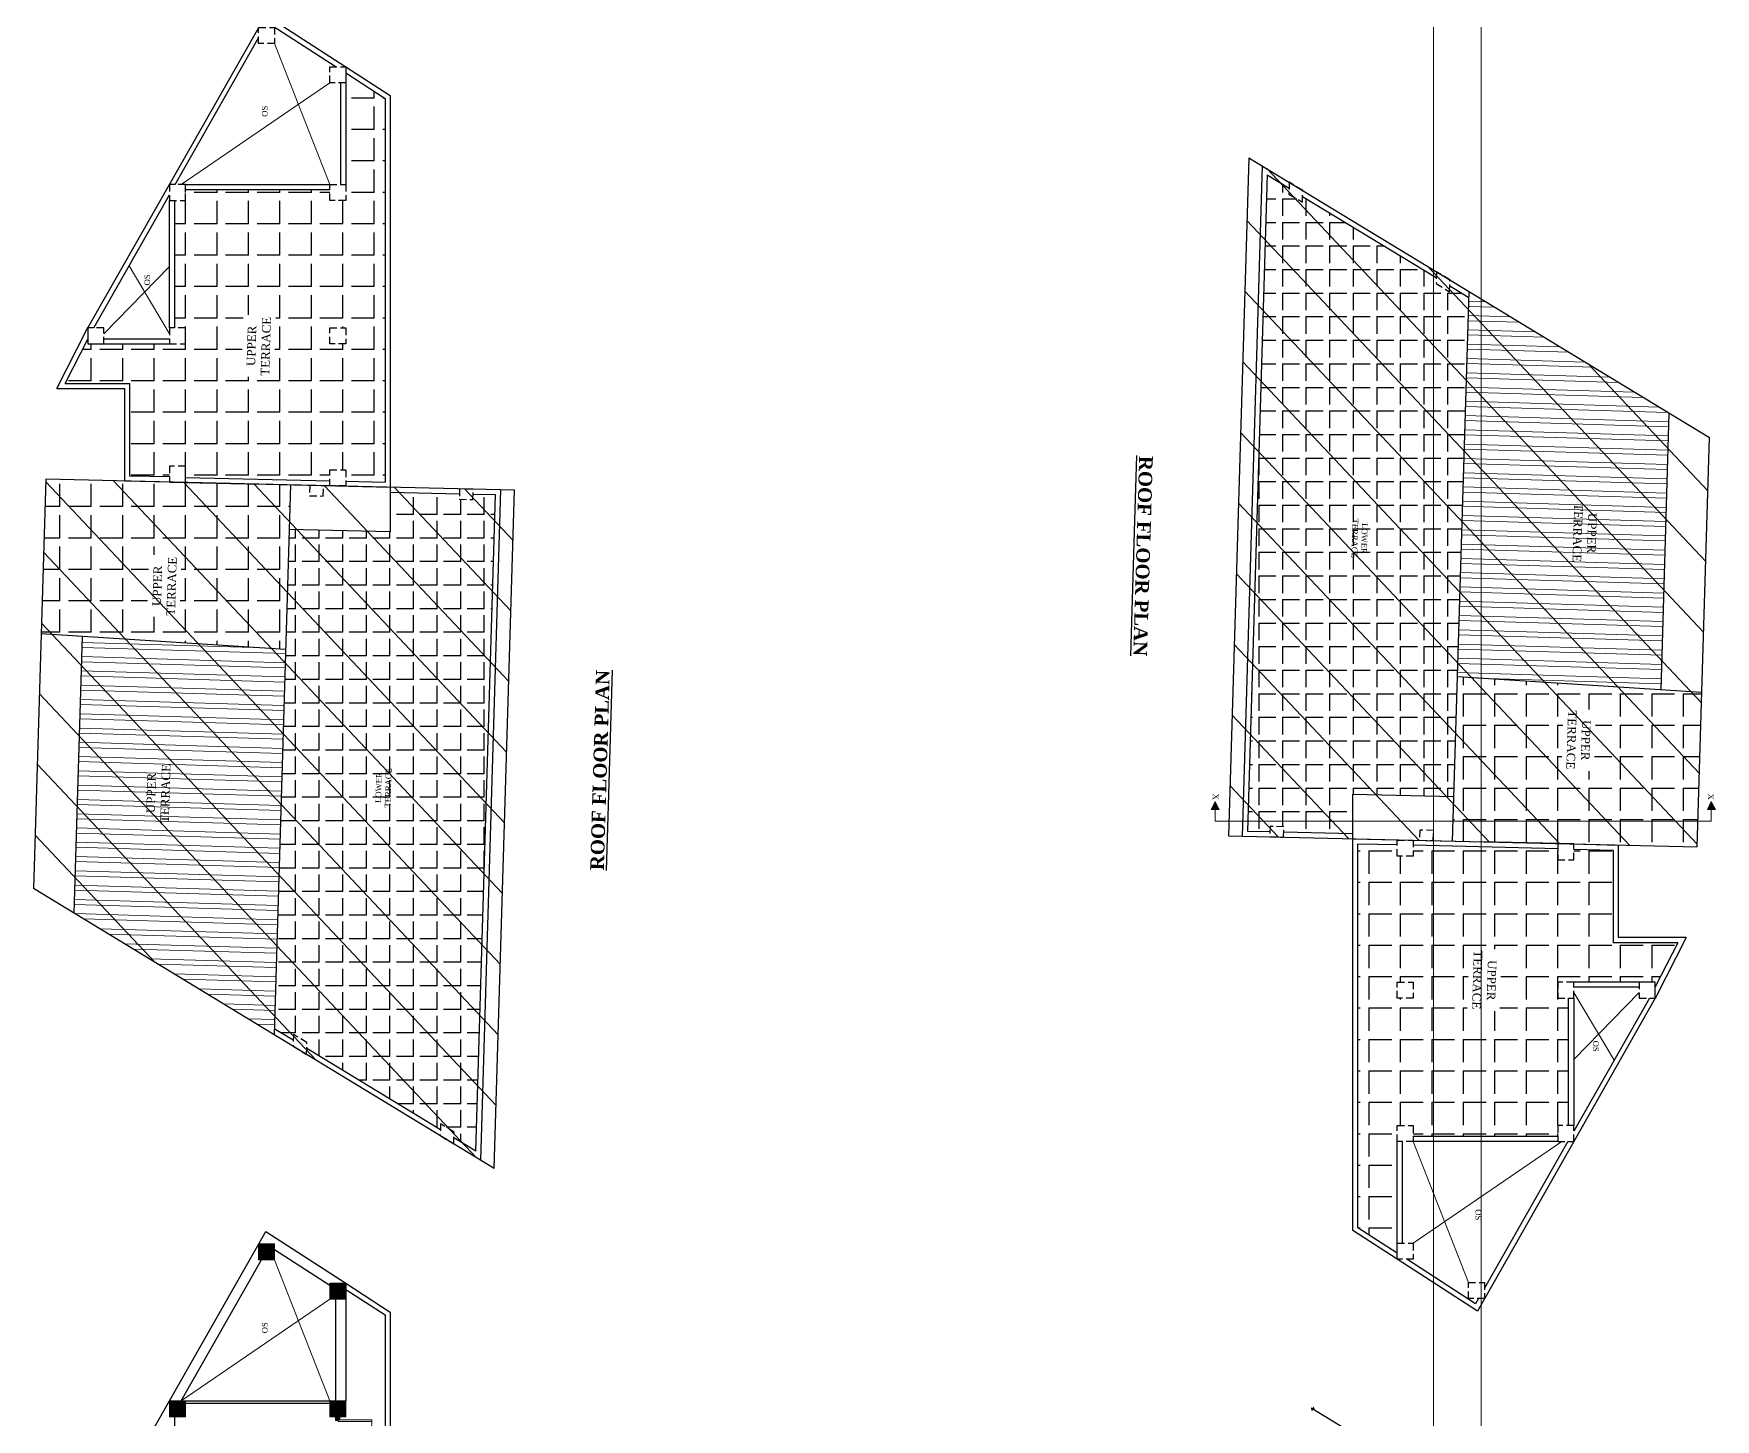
# Model space of a CAD drawing. Header units: inches. Extents: x 4069 to 291496, y -47643 to 12535.
# Drawn here: x 144288 to 145759, y -22534 to -21321 of the extents above; entities that cross this region are included whole.
import ezdxf

# ---------------------------------------------------------------- set-up
doc = ezdxf.new("R2010")
doc.units = ezdxf.units.IN
doc.header["$LTSCALE"] = 5
doc.header["$MEASUREMENT"] = 0
doc.linetypes.add('HIDDEN', pattern=[0.375, 0.25, -0.125])
for name, color, linetype, lineweight in [('A-WALL', 7, 'Continuous', 9), ('Dimension', 7, 'Continuous', 18), ('DOOR', 62, 'Continuous', 0)]:
    doc.layers.add(name, color=color, linetype=linetype, lineweight=lineweight)
doc.layers.add('dim line', color=7, linetype='Continuous', lineweight=15, true_color=0xfab2b2)
doc.layers.add('TEXT', color=6, linetype='Continuous')
doc.layers.add('WALL', color=7, linetype='Continuous')
doc.styles.add('ordinary', font='times.ttf')
doc.dimstyles.new('Copy of 96', dxfattribs={"dimtxt": 7, "dimasz": 4, "dimexe": 0.5, "dimexo": 0.5, "dimgap": 3, "dimtad": 1, "dimdec": 1, "dimzin": 11, "dimdsep": 46, "dimlunit": 4, "dimtxsty": 'ordinary', "dimblk": 'OBLIQUE', "dimcen": 0.09, "dimse1": 1, "dimse2": 1, "dimclrt": 6, "dimazin": 0, "dimtfac": 1, "dimtdec": 1, "dimtix": 1, "dimtmove": 2, "dimatfit": 3, "dimldrblk": 'leader', "dimfxl": 0.5, "dimfxlon": 1, "dimtolj": 1, "dimtzin": 0, "dimarcsym": 0})
pattern_1 = [(90, (121375.472, -147657.334), (-27.5, 2e-14), [20, -7.5]), (180, (121375.472, -147657.334), (-2e-14, -27.5), [20, -7.5])]
pattern_2 = [(270, (168665.478, 103913.908), (27.5, -1e-14), [20, -7.5]), (360, (168665.478, 103913.908), (1e-14, 27.5), [20, -7.5])]

# ---------------------------------------------------------------- blocks, each defined once
blk = doc.blocks.new('A$C27B36B59')
at = {"layer": 'DOOR'}
for p, q in [((0, 4), (0, 0)), ((2.5, 4), (0, 4)), ((0, 0), (3, 0)), ((2.5, 2.5), (2.5, 4)), ((3, 2.5), (2.5, 2.5)), ((3, 0), (3, 2.5))]:
    blk.add_line(p, q, dxfattribs=at)
for centre, radius, start, end in [((-1.4, -0.5), 4.75, 22.1411, 72.838), ((1.3, 2.1), 1.64, 45.138, 144.8948), ((2.2, 0.3), 2.49, 83.3149, 152.658), ((0.1, 0.4), 2.05, 349.4875, 93.6805), ((2, -0.5), 2.01, 58.7447, 166.495), ((-0.1, 0.3), 1.13, 343.542, 86.947), ((2.1, -0.4), 1.17, 38.2816, 160.1519)]:
    blk.add_arc(centre, radius, start, end, dxfattribs=at)
blk = doc.blocks.new('D2')
at = {"layer": 'DOOR'}
for p, q in [((74474, 24047.6), (74474, 24018.1)), ((74474, 24047.6), (74475.5, 24047.6)), ((74475.5, 24047.6), (74475.5, 24018.1))]:
    blk.add_line(p, q, dxfattribs=at)
blk.add_arc((74474, 24047.6), 29.5, 180, 272.9146, dxfattribs=at)
at = {"layer": 'DOOR', "xscale": -1, "rotation": 180}
blk.add_blockref('A$C27B36B59', (74442, 24050.1), dxfattribs=at)
at = {"layer": 'DOOR', "rotation": 180}
blk.add_blockref('A$C27B36B59', (74478, 24050.1), dxfattribs=at)
blk = doc.blocks.new('oblique')
at = {"color": 0, "lineweight": -2}
blk.add_line((0.25, 0.25), (-0.25, -0.25), dxfattribs=at)
at = {"layer": 'dim line', "lineweight": 9}
for p, q in [((-0.4375, 0), (0.4375, 0)), ((0, 0.4375), (0, -0.4375))]:
    blk.add_line(p, q, dxfattribs=at)
blk = doc.blocks.new('*D4809')
at = {"layer": 'A-WALL', "color": 0, "lineweight": -2, "ltscale": 50, "transparency": 16777216}
blk.add_line((145406.5, -22524.4), (145738.6, -22726.3), dxfattribs=at)
at = {"layer": 'Defpoints', "color": 0, "ltscale": 50, "transparency": 16777216}
for p in [(145385.9, -22558.2), (145738.6, -22726.3), (145718, -22760.1)]:
    blk.add_point(p, dxfattribs=at)
at = {"layer": 'A-WALL', "color": 0, "lineweight": -2, "ltscale": 50, "transparency": 16777216, "xscale": 4, "yscale": 4, "zscale": 4}
for p, rotation in [((145406.5, -22524.4), 148.7014709227731), ((145738.6, -22726.3), 328.7014709227732)]:
    blk.add_blockref('oblique', p, dxfattribs=dict(at, rotation=rotation))
at = {"layer": 'A-WALL', "color": 6, "ltscale": 50, "transparency": 16777216, "insert": (145575.9, -22619.8), "char_height": 7, "attachment_point": 5, "rotation": 328.7015, "style": 'ordinary'}
blk.add_mtext('\\A1;32\'-5"', dxfattribs=at)
blk = doc.blocks.new('_OBLIQUE')
at = {"color": 0, "linetype": 'ByBlock'}
blk.add_line((-0.5, -0.5), (0.5, 0.5), dxfattribs=at)
blk = doc.blocks.new('leader')
at = {"layer": 'Dimension'}
for p, q in [((0, -4.33), (0, 4.33)), ((-4.42, 0), (4.42, 0))]:
    blk.add_line(p, q, dxfattribs=at)
blk = doc.blocks.new('x-x')
at = {"ltscale": 5}
for points in [[(11364, -701.5), (11364, -694.5), (11357.1, -698.1)], [(11364, -1135.5), (11364, -1128.5), (11357.1, -1132.1)]]:
    blk.add_hatch(color=256, dxfattribs=at).paths.add_polyline_path(points)
for p, q in [((11364, -694.5), (11357.1, -698.1)), ((11357.1, -698.1), (11364, -701.5)), ((11364, -701.5), (11364, -694.5)), ((11374.1, -698.1), (11364, -698.1)), ((11374.1, -698.1), (11374.1, -1132.1)), ((11364, -1128.5), (11357.1, -1132.1)), ((11357.1, -1132.1), (11364, -1135.5)), ((11364, -1135.5), (11364, -1128.5)), ((11374.1, -1132.1), (11364, -1132.1))]:
    blk.add_line(p, q, dxfattribs=at)
at = {"layer": 'A-WALL', "color": 1, "ltscale": 5}
blk.add_line((11374.1, -1120.1), (11374.1, -1132.1), dxfattribs=at)
at = {"layer": 'TEXT', "style": 'ordinary'}
for p in [(11350.1, -701), (11350.1, -1134.1)]:
    blk.add_text('X', height=5, dxfattribs=at).set_placement(p)

msp = doc.modelspace()

# ---------------------------------------------------------------- hatches: boundary and pattern name
at = {"layer": 'A-WALL', "ltscale": 5}
h = msp.add_hatch(dxfattribs=at)
h.set_pattern_fill('STEEL', color=254, scale=100, angle=313.28998543, style=0)
h.set_pattern_definition([(358.28999, (146877.486, -7818.361), (0.373012, 12.494433), []), (358.28999, (146882.035, -7814.076), (0.373012, 12.494433), [])])
h.paths.add_polyline_path([(145657.10679, -21732.98343), (145655.50661, -21786.57076), (145631.59964, -21785.85687), (145633.19981, -21732.26955)], flags=24)
h.paths.add_polyline_path([(145710.80943, -21895.18622), (145718.04219, -21652.9172), (145543.13751, -21546.57963), (145533.06679, -21883.90925)])
h = msp.add_hatch(dxfattribs=at)
h.set_pattern_fill('STEEL', color=254, scale=100, angle=493.28998543, style=0)
h.set_pattern_definition([(178.28999, (143163.465, -35925.064), (-0.373012, -12.494433), []), (178.28999, (143158.915, -35929.35), (-0.373012, -12.494433), [])])
h.paths.add_polyline_path([(144383.84384, -22010.44218), (144385.44402, -21956.85485), (144409.35099, -21957.56874), (144407.75081, -22011.15607)], flags=24)
h.paths.add_polyline_path([(144330.1412, -21848.23939), (144322.90844, -22090.50841), (144497.81311, -22196.84598), (144507.88384, -21859.51636)])
h = msp.add_hatch(dxfattribs=at)
h.set_pattern_fill('ANSI31', color=256, angle=450)
h.set_pattern_definition([(135, (145988.07954, -46925.76706), (-0.08838834765, -0.08838834765), [])])
h.paths.add_polyline_path([(144484.3584, -22394.06793), (144498.3584, -22394.06793), (144498.3584, -22380.06793), (144484.3584, -22380.06793)])
h = msp.add_hatch(dxfattribs=at)
h.set_pattern_fill('ANSI31', color=256, angle=450)
h.set_pattern_definition([(135, (146050.25901, -46960.14443), (-0.08838834765, -0.08838834765), [])])
h.paths.add_polyline_path([(144546.53787, -22428.4453), (144560.53787, -22428.4453), (144560.53787, -22414.4453), (144546.53787, -22414.4453)])
h = msp.add_hatch(dxfattribs=at)
h.set_pattern_fill('ANSI31', color=256, angle=450)
h.set_pattern_definition([(135, (146058.97668, -47063.1537), (-0.08838834765, -0.08838834765), [])])
h.paths.add_polyline_path([(144420.25554, -22517.45457), (144406.25554, -22517.45457), (144406.25554, -22531.45457), (144420.25554, -22531.45457)])
h = msp.add_hatch(dxfattribs=at)
h.set_pattern_fill('ANSI31', color=256, angle=450)
h.set_pattern_definition([(135, (146050.25901, -47063.1537), (-0.08838834765, -0.08838834765), [])])
h.paths.add_polyline_path([(144546.53787, -22531.45457), (144560.53787, -22531.45457), (144560.53787, -22517.45457), (144546.53787, -22517.45457)])
at = {"layer": 'WALL', "linetype": 'ByBlock', "ltscale": 5, "true_color": 0xf8991e}
h = msp.add_hatch(dxfattribs=at)
h.set_pattern_fill('ANGLE', color=30, scale=100, angle=450)
h.set_pattern_definition(pattern_1)
h.paths.add_polyline_path([(144420.25554, -21457.43138), (144420.25554, -21466.93138), (144410.75554, -21466.93138), (144410.75554, -21578.49817), (144420.25554, -21578.49817), (144420.25554, -21592.49817), (144406.25554, -21592.49817), (144334.87215, -21592.49817), (144334.87215, -21588.25215), (144315.16939, -21626.99817), (144371.75554, -21626.99817), (144371.75554, -21708.06555), (144406.25554, -21708.88317), (144406.25554, -21699.38444), (144420.25554, -21699.38444), (144420.25554, -21709.21496), (144546.53787, -21712.20777), (144546.53787, -21702.70904), (144560.53787, -21702.70904), (144560.53787, -21712.53956), (144595.03787, -21713.35719), (144595.03787, -21377.5731), (144560.53787, -21355.27986), (144560.53787, -21452.93138), (144560.53787, -21466.93138), (144546.53787, -21466.93138), (144546.53787, -21457.43138)])
h.paths.add_polyline_path([(144546.53787, -21592.49817), (144546.53787, -21578.49817), (144560.53787, -21578.49817), (144560.53787, -21592.49817)], flags=16)
h.paths.add_polyline_path([(144497.73859, -21621.85696), (144499.35636, -21567.6805), (144470.85518, -21566.82942), (144469.23742, -21621.00589)], flags=16)
h = msp.add_hatch(dxfattribs=at)
h.set_pattern_fill('ANSI31', color=30, scale=350, angle=268.28998543)
h.set_pattern_definition([(313.29, (148909.16, -13268.674), (31.8453, 29.99899), [])])
h.paths.add_polyline_path([(145350.54585, -21429.48884), (145753.41617, -21674.42367), (145742.72305, -22032.60136), (145332.83038, -22022.88718)])
h = msp.add_hatch(dxfattribs=at)
h.set_pattern_fill('ANGLE', color=30, scale=75, angle=270)
h.set_pattern_definition([(270, (168665.478, 103913.908), (20.625, -9e-15), [15, -5.625]), (360, (168665.478, 103913.908), (1e-14, 20.625), [15, -5.625])])
h.paths.add_polyline_path([(145455.94945, -21744.97415), (145454.88267, -21780.69903), (145438.94468, -21780.22311), (145440.01147, -21744.49822)], flags=24)
h.paths.add_polyline_path([(145441.41276, -21986.44956), (145529.94289, -21988.54766), (145542.98309, -21551.75216), (145526.27871, -21541.59632), (145526.12429, -21546.76885), (145514.33296, -21539.60003), (145514.48739, -21534.4275), (145397.55673, -21463.33666), (145397.40231, -21468.50918), (145385.61098, -21461.34036), (145385.7654, -21456.16783), (145366.6045, -21444.5185), (145349.46035, -22018.78003), (145368.95525, -22019.24205), (145369.08953, -22014.74397), (145381.08639, -22015.02829), (145380.95211, -22019.52637), (145441.41276, -22020.95924)])
h = msp.add_hatch(dxfattribs=at)
h.set_pattern_fill('ANSI31', color=30, scale=350, angle=448.28998543)
h.set_pattern_definition([(133.29, (141131.79, -30474.75), (-31.8453, -29.99899), [])])
h.paths.add_polyline_path([(144690.40478, -22313.93677), (144287.53446, -22069.00194), (144298.22758, -21710.82425), (144708.12024, -21720.53843)])
h = msp.add_hatch(dxfattribs=at)
h.set_pattern_fill('ANGLE', color=30, scale=100, angle=450)
h.set_pattern_definition(pattern_1)
h.paths.add_polyline_path([(144415.33178, -21831.8745), (144416.94954, -21777.69804), (144388.44837, -21776.84696), (144386.8306, -21831.02342)], flags=16)
h.paths.add_polyline_path([(144367.25554, -21712.46016), (144298.22758, -21710.82425), (144294.19325, -21845.95866), (144507.88384, -21859.51636), (144512.17156, -21715.89458)])
h = msp.add_hatch(dxfattribs=at)
h.set_pattern_fill('ANGLE', color=30, scale=75, angle=450)
h.set_pattern_definition([(90, (121375.472, -147657.334), (-20.625, 1e-14), [15, -5.625]), (180, (121375.472, -147657.334), (-1e-14, -20.625), [15, -5.625])])
h.paths.add_polyline_path([(144585.00118, -21998.45146), (144586.06796, -21962.72658), (144602.00594, -21963.2025), (144600.93916, -21998.92739)], flags=24)
h.paths.add_polyline_path([(144599.53787, -21756.97605), (144511.00774, -21754.87795), (144497.96754, -22191.67345), (144514.67192, -22201.82929), (144514.82634, -22196.65676), (144526.61766, -22203.82559), (144526.46324, -22208.99811), (144643.3939, -22280.08895), (144643.54832, -22274.91643), (144655.33965, -22282.08525), (144655.18522, -22287.25778), (144674.34613, -22298.90712), (144691.49028, -21724.64558), (144671.99538, -21724.18356), (144671.8611, -21728.68164), (144659.86424, -21728.39732), (144659.99852, -21723.89924), (144599.53787, -21722.46637)])
h = msp.add_hatch(dxfattribs=at)
h.set_pattern_fill('ANGLE', color=30, scale=100, angle=270)
h.set_pattern_definition(pattern_2)
h.paths.add_polyline_path([(145625.61885, -21911.55111), (145624.00108, -21965.72758), (145652.50226, -21966.57865), (145654.12002, -21912.40219)], flags=16)
h.paths.add_polyline_path([(145673.69509, -22030.96545), (145742.72305, -22032.60136), (145746.75738, -21897.46695), (145533.06679, -21883.90925), (145528.77907, -22027.53103)])
h = msp.add_hatch(dxfattribs=at)
h.set_pattern_fill('ANGLE', color=30, scale=100, angle=270)
h.set_pattern_definition(pattern_2)
h.paths.add_polyline_path([(145620.69509, -22285.99423), (145620.69509, -22276.49423), (145630.19509, -22276.49423), (145630.19509, -22164.92744), (145620.69509, -22164.92744), (145620.69509, -22150.92744), (145634.69509, -22150.92744), (145706.07848, -22150.92744), (145706.07848, -22155.17346), (145725.78124, -22116.42744), (145669.19509, -22116.42744), (145669.19509, -22035.36006), (145634.69509, -22034.54244), (145634.69509, -22044.04117), (145620.69509, -22044.04117), (145620.69509, -22034.21065), (145494.41276, -22031.21784), (145494.41276, -22040.71657), (145480.41276, -22040.71657), (145480.41276, -22030.88605), (145445.91276, -22030.06842), (145445.91276, -22365.85251), (145480.41276, -22388.14575), (145480.41276, -22290.49423), (145480.41276, -22276.49423), (145494.41276, -22276.49423), (145494.41276, -22285.99423)])
h.paths.add_polyline_path([(145494.41276, -22150.92744), (145494.41276, -22164.92744), (145480.41276, -22164.92744), (145480.41276, -22150.92744)], flags=16)
h.paths.add_polyline_path([(145543.21204, -22121.56865), (145541.59427, -22175.74511), (145570.09545, -22176.59619), (145571.71321, -22122.41972)], flags=16)

# ---------------------------------------------------------------- linework, layer by layer
at = {"layer": 'A-WALL', "lineweight": 30}
for p, q in [((144406.25554, -21452.93138), (144490.53176, -21304.6855)), ((144490.53176, -21304.6855), (144560.53787, -21349.92212)), ((144492.0899, -21311.05008), (144552.24648, -21349.92212)), ((144411.43187, -21452.93138), (144484.3584, -21324.65015)), ((144560.53787, -21349.92212), (144560.53787, -21452.93138)), ((144560.53787, -21349.92212), (144599.53787, -21375.12317)), ((144560.53787, -21355.27986), (144595.03787, -21377.5731)), ((144556.03787, -21363.92212), (144556.03787, -21452.93138)), ((144595.03787, -21377.5731), (144595.03787, -21713.35719)), ((144599.53787, -21375.12317), (144599.53787, -21756.97605)), ((145350.54585, -21429.48884), (145332.83038, -22022.88718)), ((145350.54585, -21429.48884), (145753.41617, -21674.42367)), ((145362.33717, -21436.65766), (145344.82724, -22023.17149)), ((145366.6045, -21444.5185), (145349.46035, -22018.78003)), ((145366.6045, -21444.5185), (145385.7654, -21456.16783)), ((144334.87215, -21578.49817), (144406.25554, -21452.93138)), ((144340.04848, -21578.49817), (144406.25554, -21462.0368)), ((144420.25554, -21452.93138), (144547.03787, -21452.93138)), ((144420.25554, -21457.43138), (144546.53787, -21457.43138)), ((144406.25554, -21578.49817), (144406.25554, -21466.93138)), ((144410.75554, -21466.93138), (144410.75554, -21578.49817)), ((145397.55673, -21463.33666), (145514.48739, -21534.4275)), ((145526.27871, -21541.59632), (145542.98309, -21551.75216)), ((145528.77907, -22027.53103), (145543.13751, -21546.57963)), ((144307.83269, -21631.49817), (144334.0343, -21579.97198)), ((144334.0343, -21579.97198), (144334.87215, -21578.49817)), ((144334.87215, -21578.49817), (144334.87215, -21592.49817)), ((144315.16939, -21626.99817), (144334.87215, -21588.25215)), ((144334.87215, -21592.49817), (144406.25554, -21592.49817)), ((144348.87215, -21587.99817), (144406.25554, -21587.99817)), ((144307.83269, -21631.49817), (144367.25554, -21631.49817)), ((144315.16939, -21626.99817), (144371.75554, -21626.99817)), ((144367.25554, -21712.46016), (144367.25554, -21631.49817)), ((144371.75554, -21708.06555), (144371.75554, -21626.99817)), ((145718.04219, -21652.9172), (145710.80943, -21895.18622)), ((145742.72305, -22032.60136), (145753.41617, -21674.42367)), ((144298.22758, -21710.82425), (144287.53446, -22069.00194)), ((144708.12024, -21720.53843), (144298.22758, -21710.82425)), ((144406.25554, -21713.38444), (144367.25554, -21712.46016)), ((144599.53787, -21717.9651), (144370.20873, -21712.53015)), ((144406.25554, -21708.88317), (144371.75554, -21708.06555)), ((144420.25554, -21709.21496), (144546.53787, -21712.20777)), ((144560.53787, -21712.53956), (144595.03787, -21713.35719)), ((144406.25554, -21713.38444), (144487.16711, -21715.30199)), ((144512.17156, -21715.89458), (144497.81311, -22196.84598)), ((144659.99852, -21723.89924), (144599.53787, -21722.46637)), ((144691.49028, -21724.64558), (144671.99538, -21724.18356)), ((144674.34613, -22298.90712), (144691.49028, -21724.64558)), ((144678.61346, -22306.76795), (144696.12339, -21720.25412)), ((144690.40478, -22313.93677), (144708.12024, -21720.53843)), ((144599.53787, -21756.97605), (144511.00774, -21754.87795)), ((144294.19325, -21845.95866), (144507.88384, -21859.51636)), ((144322.90844, -22090.50841), (144330.1412, -21848.23939)), ((145746.75738, -21897.46695), (145533.06679, -21883.90925)), ((145441.41276, -22368.30244), (145441.41276, -21986.44956)), ((145441.41276, -21986.44956), (145529.94289, -21988.54766)), ((145349.46035, -22018.78003), (145368.95525, -22019.24205)), ((145380.95211, -22019.52637), (145441.41276, -22020.95924)), ((145332.83038, -22022.88718), (145742.72305, -22032.60136)), ((145441.41276, -22025.46051), (145670.7419, -22030.89546)), ((145445.91276, -22365.85251), (145445.91276, -22030.06842)), ((145480.41276, -22030.88605), (145445.91276, -22030.06842)), ((145620.69509, -22034.21065), (145494.41276, -22031.21784)), ((145634.69509, -22030.04117), (145553.78352, -22028.12362)), ((145634.69509, -22030.04117), (145673.69509, -22030.96545)), ((145634.69509, -22034.54244), (145669.19509, -22035.36006)), ((145669.19509, -22035.36006), (145669.19509, -22116.42744)), ((145673.69509, -22030.96545), (145673.69509, -22111.92744)), ((144690.40478, -22313.93677), (144287.53446, -22069.00194)), ((145725.78124, -22116.42744), (145669.19509, -22116.42744)), ((145733.11794, -22111.92744), (145673.69509, -22111.92744)), ((145725.78124, -22116.42744), (145706.07848, -22155.17346)), ((145733.11794, -22111.92744), (145706.91633, -22163.45363)), ((145706.07848, -22150.92744), (145634.69509, -22150.92744)), ((145706.07848, -22164.92744), (145706.07848, -22150.92744)), ((145630.19509, -22276.49423), (145630.19509, -22164.92744)), ((145692.07848, -22155.42744), (145634.69509, -22155.42744)), ((145706.07848, -22164.92744), (145634.69509, -22290.49423)), ((145700.90215, -22164.92744), (145634.69509, -22281.38881)), ((145634.69509, -22164.92744), (145634.69509, -22276.49423)), ((145706.91633, -22163.45363), (145706.07848, -22164.92744)), ((144514.67192, -22201.82929), (144497.96754, -22191.67345)), ((144643.3939, -22280.08895), (144526.46324, -22208.99811)), ((145620.69509, -22285.99423), (145494.41276, -22285.99423)), ((144674.34613, -22298.90712), (144655.18522, -22287.25778)), ((145480.41276, -22393.5035), (145480.41276, -22290.49423)), ((145484.91276, -22379.5035), (145484.91276, -22290.49423)), ((145620.69509, -22290.49423), (145493.91276, -22290.49423)), ((145634.69509, -22290.49423), (145550.41887, -22438.74011)), ((145629.51876, -22290.49423), (145556.59223, -22418.77546)), ((144406.25554, -22517.45457), (144490.53176, -22369.20869)), ((144490.53176, -22369.20869), (144560.53787, -22414.4453)), ((145480.41276, -22393.5035), (145441.41276, -22368.30244)), ((145480.41276, -22388.14575), (145445.91276, -22365.85251)), ((144498.3584, -22384.98159), (144546.53787, -22416.11425)), ((144416.6082, -22517.45457), (144486.75221, -22394.06793)), ((145550.41887, -22438.74011), (145480.41276, -22393.5035)), ((145548.86073, -22432.37553), (145488.70415, -22393.5035)), ((144560.53787, -22414.4453), (144560.53787, -22517.45457)), ((144560.53787, -22414.4453), (144599.53787, -22439.64636)), ((144551.53787, -22428.4453), (144551.53787, -22517.45457)), ((144560.53787, -22419.80304), (144595.03787, -22442.09629)), ((145551.4159, -22427.88087), (145548.86073, -22432.37553)), ((144595.03787, -22442.09629), (144595.03787, -22777.88038)), ((144599.53787, -22439.64636), (144599.53787, -22821.49924)), ((144334.87215, -22643.02136), (144406.25554, -22517.45457)), ((144420.25554, -22517.45457), (144547.03787, -22517.45457)), ((144420.25554, -22519.45457), (144547.03787, -22519.45457)), ((144410.75554, -22531.45457), (144410.75554, -22643.02136))]:
    msp.add_line(p, q, dxfattribs=at)
at = {"layer": 'A-WALL', "ltscale": 5}
for p, q in [((144546.53787, -21452.93138), (144498.3584, -21329.54474)), ((144546.53787, -21363.92212), (144416.6082, -21452.93138)), ((144348.87215, -21583.49817), (144406.25554, -21524.82019)), ((144406.25554, -21583.49817), (144370.97531, -21524.09639)), ((145634.69509, -22159.92744), (145669.97531, -22219.32922)), ((145692.07848, -22159.92744), (145634.69509, -22218.60542)), ((145494.41276, -22379.5035), (145624.34243, -22290.49423)), ((145494.41276, -22290.49423), (145542.59223, -22413.88087)), ((144546.53787, -22517.45457), (144498.3584, -22394.06793)), ((144546.53787, -22428.4453), (144416.6082, -22517.45457))]:
    msp.add_line(p, q, dxfattribs=at)
for p in [(145512.0521, -23123.42402), (145553.78352, -23113.86569)]:
    msp.add_xline(p, (0, 1), dxfattribs=at)
for points in [[(144484.3584, -22394.06793), (144484.3584, -22380.06793), (144498.3584, -22380.06793), (144498.3584, -22394.06793)], [(144546.53787, -22428.4453), (144546.53787, -22414.4453), (144560.53787, -22414.4453), (144560.53787, -22428.4453)], [(144420.25554, -22531.45457), (144420.25554, -22517.45457), (144406.25554, -22517.45457), (144406.25554, -22531.45457)], [(144546.53787, -22531.45457), (144546.53787, -22517.45457), (144560.53787, -22517.45457), (144560.53787, -22531.45457)]]:
    msp.add_lwpolyline(points, close=True, dxfattribs=at)
at = {"layer": 'WALL', "color": 2, "linetype": 'HIDDEN', "ltscale": 5}
for points in [[(144484.3584, -21329.54474), (144484.3584, -21315.54474), (144498.3584, -21315.54474), (144498.3584, -21329.54474)], [(144546.53787, -21363.92212), (144546.53787, -21349.92212), (144560.53787, -21349.92212), (144560.53787, -21363.92212)], [(144420.25554, -21466.93138), (144420.25554, -21452.93138), (144406.25554, -21452.93138), (144406.25554, -21466.93138)], [(144546.53787, -21466.93138), (144546.53787, -21452.93138), (144560.53787, -21452.93138), (144560.53787, -21466.93138)], [(145385.91983, -21450.99531), (145385.61098, -21461.34036), (145397.40231, -21468.50918), (145397.71115, -21458.16413)], [(145514.64181, -21529.25498), (145514.33296, -21539.60003), (145526.12429, -21546.76885), (145526.43314, -21536.4238)], [(144348.87215, -21592.49817), (144348.87215, -21578.49817), (144334.87215, -21578.49817), (144334.87215, -21592.49817)], [(144420.25554, -21592.49817), (144420.25554, -21578.49817), (144406.25554, -21578.49817), (144406.25554, -21592.49817)], [(144546.53787, -21592.49817), (144546.53787, -21578.49817), (144560.53787, -21578.49817), (144560.53787, -21592.49817)], [(144420.25554, -21713.38444), (144420.25554, -21699.38444), (144406.25554, -21699.38444), (144406.25554, -21713.38444)], [(144546.53787, -21716.70904), (144546.53787, -21702.70904), (144560.53787, -21702.70904), (144560.53787, -21716.70904)], [(144528.89853, -21725.29352), (144540.89539, -21725.57784), (144541.16396, -21716.58168), (144529.16711, -21716.29736)], [(144528.89853, -21725.29352), (144540.89539, -21725.57784), (144541.16396, -21716.58168), (144529.16711, -21716.29736)], [(144659.86424, -21728.39732), (144671.8611, -21728.68164), (144672.12967, -21719.68548), (144660.13281, -21719.40116)], [(145381.08639, -22015.02829), (145369.08953, -22014.74397), (145368.82096, -22023.74013), (145380.81782, -22024.02445)], [(145512.0521, -22018.13209), (145500.05524, -22017.84777), (145499.78666, -22026.84393), (145511.78352, -22027.12825)], [(145512.0521, -22018.13209), (145500.05524, -22017.84777), (145499.78666, -22026.84393), (145511.78352, -22027.12825)], [(145494.41276, -22026.71657), (145494.41276, -22040.71657), (145480.41276, -22040.71657), (145480.41276, -22026.71657)], [(145620.69509, -22030.04117), (145620.69509, -22044.04117), (145634.69509, -22044.04117), (145634.69509, -22030.04117)], [(145494.41276, -22150.92744), (145494.41276, -22164.92744), (145480.41276, -22164.92744), (145480.41276, -22150.92744)], [(145620.69509, -22150.92744), (145620.69509, -22164.92744), (145634.69509, -22164.92744), (145634.69509, -22150.92744)], [(145692.07848, -22150.92744), (145692.07848, -22164.92744), (145706.07848, -22164.92744), (145706.07848, -22150.92744)], [(144526.30882, -22214.17063), (144526.61766, -22203.82559), (144514.82634, -22196.65676), (144514.51749, -22207.00181)], [(144655.0308, -22292.4303), (144655.33965, -22282.08525), (144643.54832, -22274.91643), (144643.23948, -22285.26148)], [(145494.41276, -22276.49423), (145494.41276, -22290.49423), (145480.41276, -22290.49423), (145480.41276, -22276.49423)], [(145620.69509, -22276.49423), (145620.69509, -22290.49423), (145634.69509, -22290.49423), (145634.69509, -22276.49423)], [(145494.41276, -22379.5035), (145494.41276, -22393.5035), (145480.41276, -22393.5035), (145480.41276, -22379.5035)], [(145556.59223, -22413.88087), (145556.59223, -22427.88087), (145542.59223, -22427.88087), (145542.59223, -22413.88087)]]:
    msp.add_lwpolyline(points, close=True, dxfattribs=at)

# ---------------------------------------------------------------- block references
at = {"layer": 'A-WALL', "color": 1, "rotation": 270}
msp.add_blockref('x-x', (146453.13653, -10635.90823), dxfattribs=at)
at = {"layer": 'WALL', "color": 2, "linetype": 'ByBlock', "rotation": 89.99999999999999}
msp.add_blockref('D2', (168601.62579, -97009.4058), dxfattribs=at)

# ---------------------------------------------------------------- texts
at = {"layer": 'TEXT', "style": 'ordinary'}
for rotation, p in [(90, (144492.19746, -21393.70985)), (90, (144389.36681, -21541.26253)), (270, (145651.58382, -22202.16308)), (270, (145548.75316, -22349.71576)), (90, (144492.19746, -22458.23303))]:
    msp.add_text('OS', height=5, rotation=rotation, dxfattribs=at).set_placement(p)
at = {"layer": 'TEXT', "attachment_point": 8, "style": 'ordinary'}
for s, insert, char_height, rotation in [('UPPER\\PTERRACE', (144494.44768, -21594.60573), 7.5, 88.28959735), ('UPPER\\PTERRACE', (145634.32251, -21757.49644), 7.5, 268.28959735), ('LOWER\\PTERRACE', (145440.72752, -21762.39798), 5, 268.28959735), ('UPPER\\PTERRACE', (144412.04087, -21804.62327), 7.5, 88.28959735), ('UPPER\\PTERRACE', (145628.90976, -21938.80234), 7.5, 268.28959735), ('UPPER\\PTERRACE', (144406.62812, -21985.92917), 7.5, 88.28959735), ('LOWER\\PTERRACE', (144600.22311, -21981.02763), 5, 88.28959735), ('UPPER\\PTERRACE', (145546.50295, -22148.81988), 7.5, 268.28959735)]:
    msp.add_mtext_dynamic_manual_height_columns(s, width=101.5687276, gutter_width=1720.71691, heights=[0], dxfattribs=dict(at, insert=insert, char_height=char_height, rotation=rotation))
at = {"layer": 'TEXT', "char_height": 12, "width": 219.8150831, "attachment_point": 8, "style": 'ordinary'}
for insert, rotation in [((145251.85849, -21777.867), 268.28959735), ((144789.09214, -21965.55861), 88.28959735)]:
    msp.add_mtext('{\\fTimes New Roman|b1|i0|c0|p18;\\LROOF FLOOR PLAN}', dxfattribs=dict(at, insert=insert, rotation=rotation))

# ---------------------------------------------------------------- dimensions: what is measured, and where the dimension line sits
at = {"layer": 'A-WALL', "ltscale": 50}
dim = msp.add_aligned_dim(p1=(145385.91983, -22558.19423), p2=(145718.04219, -22760.11611), distance=39.52759, dimstyle='Copy of 96', override={"dimdec": 0, "dimblk": 'oblique', "dimtdec": 0, "dimarcsym": 1}, dxfattribs=at)
dim.commit()
dim.dimension.update_dxf_attribs({"geometry": '*D4809', "text_midpoint": (145575.92368, -22619.77413)})

doc.saveas('drawing.dxf')
